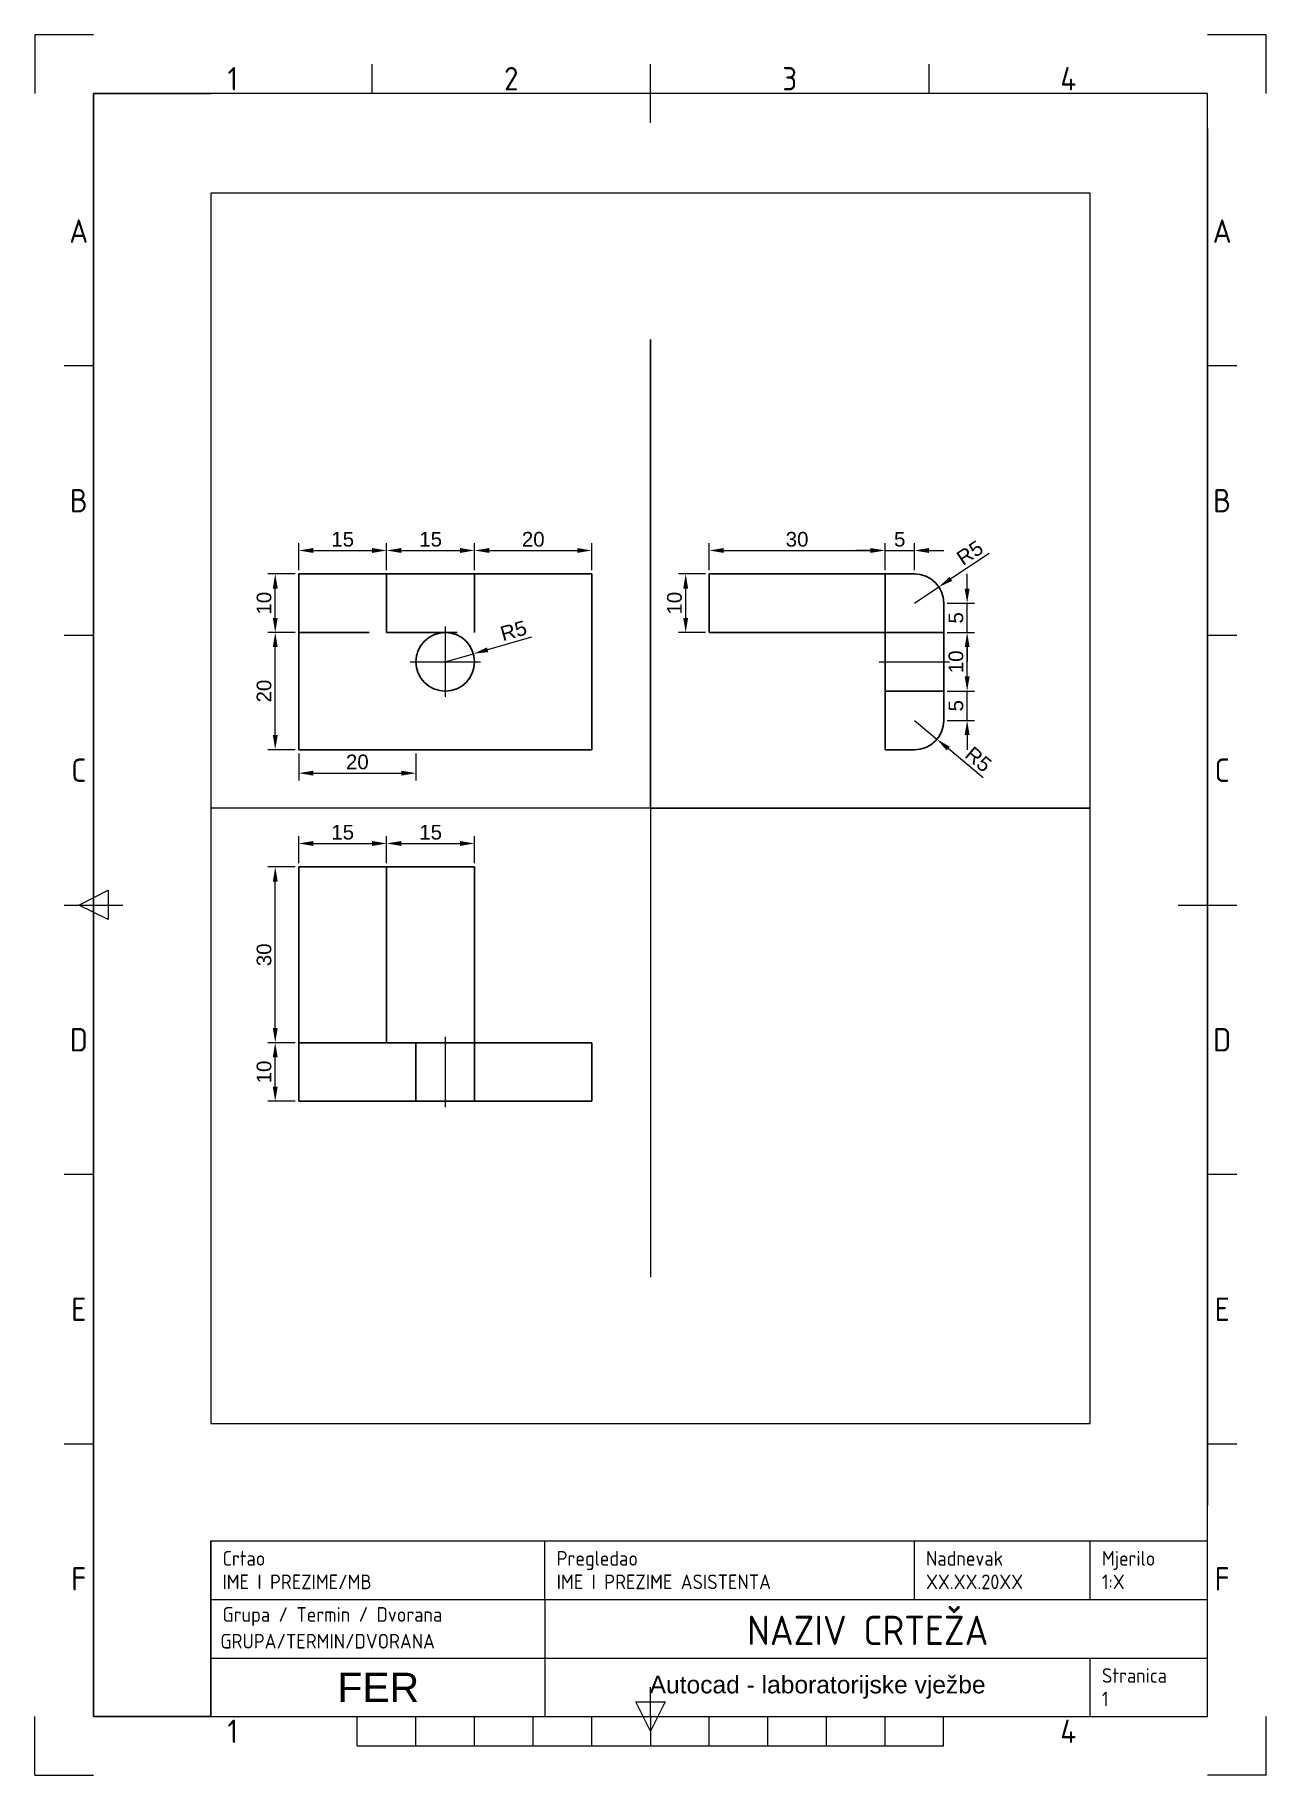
# Paper-space layout 'Layout3' of a CAD drawing. Header units: millimetres. Extents: x 0 to 210, y 0 to 297.
# The model-space entities are those that its viewports show. They can reach past a viewport. Long polylines and large blocks are cut down to what shows.
import ezdxf
from ezdxf.enums import TextEntityAlignment as Align

# ---------------------------------------------------------------- set-up
doc = ezdxf.new("R2010")
doc.units = ezdxf.units.MM
doc.linetypes.add('ACAD_ISO02W100', pattern=[15, 12, -3])
doc.linetypes.add('ACAD_ISO04W100', pattern=[30, 24, -3, 0, -3])
doc.layers.get('Defpoints').update_dxf_attribs({"lineweight": 0})
for name, color, linetype, lineweight in [('FRAME 050', 7, 'Continuous', 0), ('FRAME 070', 7, 'Continuous', 0), ('FRAME 200', 8, 'Continuous', 0), ('kote', 250, 'Continuous', 15), ('nevidljive', 250, 'ACAD_ISO02W100', 30), ('pomocne', 3, 'Continuous', 15), ('sastavnica', 3, 'Continuous', 15), ('simetrale', 1, 'ACAD_ISO04W100', 15), ('TEKST SASTAVNICE', 7, 'Continuous', 0), ('vidljive', 250, 'Continuous', 30)]:
    doc.layers.add(name, color=color, linetype=linetype, lineweight=lineweight)
doc.layers.add('Viewport', color=7, linetype='Continuous', lineweight=0, plot=False)
doc.styles.add('ISO Proportional', font='')
doc.styles.get("Standard").update_dxf_attribs({"font": 'arial.ttf'})
doc.styles.get('ISO Proportional').set_extended_font_data('isocp.shx')
doc.dimstyles.new('ISO-25', dxfattribs={"dimtxt": 2.5, "dimasz": 2.5, "dimexe": 1.25, "dimexo": 0.625, "dimtad": 1, "dimtxsty": 'Standard', "dimcen": 2.5, "dimadec": 0, "dimazin": 0, "dimtfac": 1, "dimtmove": 0, "dimatfit": 3, "dimfxl": 1, "dimarcsym": 0})

# ---------------------------------------------------------------- blocks, each defined once
blk = doc.blocks.new('ISO_A4_FER_AutoCAD[2]')
at = {"layer": 'FRAME 050'}
for p, q in [((2.264, 11.299), (2.264, 11.496)), ((4.134, 11.102), (4.134, 11.496)), ((6.004, 11.299), (6.004, 11.496)), ((0.394, 9.468), (0.197, 9.468)), ((8.071, 9.468), (7.874, 9.468)), ((0.394, 7.657), (0.197, 7.657)), ((8.071, 7.657), (7.874, 7.657)), ((0.295, 5.846), (0.492, 5.945)), ((0.492, 5.945), (0.492, 5.748)), ((0.197, 5.846), (0.591, 5.846)), ((0.492, 5.748), (0.295, 5.846)), ((7.677, 5.846), (8.071, 5.846)), ((0.394, 4.035), (0.197, 4.035)), ((8.071, 4.035), (7.874, 4.035)), ((0.394, 2.224), (0.197, 2.224)), ((8.071, 2.224), (7.874, 2.224)), ((4.134, 0.394), (4.134, 0.591)), ((4.134, 0.295), (4.035, 0.492)), ((4.035, 0.492), (4.232, 0.492)), ((4.232, 0.492), (4.134, 0.295)), ((2.165, 0.197), (2.165, 0.394)), ((2.559, 0.197), (2.559, 0.394)), ((2.953, 0.197), (2.953, 0.394)), ((3.346, 0.197), (3.346, 0.394)), ((3.74, 0.197), (3.74, 0.394)), ((4.134, 0.394), (4.134, 0.197)), ((4.528, 0.197), (4.528, 0.394)), ((4.921, 0.197), (4.921, 0.394)), ((5.315, 0.197), (5.315, 0.394)), ((5.709, 0.197), (5.709, 0.394)), ((6.102, 0.197), (6.102, 0.394)), ((2.165, 0.197), (6.102, 0.197))]:
    blk.add_line(p, q, dxfattribs=at)
at = {"layer": 'FRAME 070'}
for p, q in [((0.394, 11.299), (0.394, 0.394)), ((7.874, 11.299), (0.394, 11.299)), ((7.874, 0.394), (7.874, 11.299)), ((1.181, 1.575), (7.874, 1.575)), ((1.181, 0.394), (1.181, 1.575)), ((3.425, 1.181), (3.425, 1.575)), ((5.906, 1.181), (5.906, 1.575)), ((7.087, 1.181), (7.087, 1.575)), ((1.181, 1.181), (7.874, 1.181)), ((3.426, 0.394), (3.426, 1.181)), ((1.186, 0.786), (7.874, 0.787)), ((7.087, 0.394), (7.087, 0.787)), ((0.394, 0.394), (7.874, 0.394))]:
    blk.add_line(p, q, dxfattribs=at)
at = {"layer": 'FRAME 200'}
for p, q in [((0, 11.693), (0, 11.299)), ((0.394, 11.693), (0, 11.693)), ((8.268, 11.693), (7.874, 11.693)), ((8.268, 11.299), (8.268, 11.693)), ((0, 0), (0, 0.394)), ((8.268, 0), (8.268, 0.394)), ((0, 0), (0.394, 0)), ((8.268, 0), (7.874, 0))]:
    blk.add_line(p, q, dxfattribs=at)
at = {"layer": 'Viewport'}
for p, q in [((0.394, 11.299), (1.181, 11.299)), ((0.394, 0.394), (0.394, 11.299)), ((7.874, 11.063), (7.874, 1.811)), ((1.181, 1.575), (1.181, 0.394)), ((1.181, 0.394), (0.394, 0.394))]:
    blk.add_line(p, q, dxfattribs=at)
at = {"layer": 'FRAME 050', "style": 'ISO Proportional'}
for s, p in [('1', (1.329, 11.398)), ('2', (3.199, 11.398)), ('3', (5.069, 11.398)), ('4', (6.939, 11.398)), ('A', (0.295, 10.374)), ('A', (7.972, 10.374)), ('B', (0.295, 8.563)), ('B', (7.972, 8.563)), ('C', (0.295, 6.752)), ('C', (7.972, 6.752)), ('D', (0.295, 4.941)), ('D', (7.972, 4.941)), ('E', (0.295, 3.13)), ('E', (7.972, 3.13)), ('F', (0.295, 1.319)), ('F', (7.972, 1.319)), ('1', (1.329, 0.295)), ('4', (6.939, 0.295))]:
    blk.add_text(s, height=0.157, dxfattribs=at).set_placement(p, align=Align.MIDDLE_CENTER)
at = {"layer": 'FRAME 070', "linetype": 'Continuous', "lineweight": 0, "attachment_point": 5}
for s, insert, char_height, width in [('FER', (2.306, 0.59), 0.1968, 2.2395), ('Autocad - laboratorijske vježbe', (5.256, 0.591), 0.11811, 3.661)]:
    blk.add_mtext(s, dxfattribs=dict(at, insert=insert, char_height=char_height, width=width))
at = {"layer": 'TEKST SASTAVNICE', "linetype": 'Continuous', "lineweight": 0, "char_height": 0.0984, "attachment_point": 1, "style": 'ISO Proportional'}
for s, insert, width in [('Crtao', (1.26, 1.506), 0.37495), ('Pregledao', (3.504, 1.506), 0.69366), ('Nadnevak', (5.984, 1.506), 0.67023), ('Mjerilo', (7.165, 1.506), 0.44057), ('Stranica', (7.165, 0.719), 0.57649)]:
    blk.add_mtext(s, dxfattribs=dict(at, insert=insert, width=width))
at = {"layer": 'TEKST SASTAVNICE', "linetype": 'Continuous', "lineweight": 0, "insert": (1.26, 1.129), "char_height": 0.09843, "width": 2.05903, "attachment_point": 1}
blk.add_mtext('{\\Fisocp|c238;Grupa / Termin / Dvorana}', dxfattribs=at)
at = {"layer": 'TEKST SASTAVNICE', "style": 'ISO Proportional'}
for tag, p in [('IME_I_PREZIME/MB', (1.26, 1.299)), ('IME_I_PREZIME_ASISTENTA', (3.504, 1.299)), ('NADNEVAK', (5.984, 1.299)), ('MJERILO', (7.165, 1.299)), ('GRUPA/TERMIN/DVORANA', (1.246, 0.9)), ('STR_BR', (7.165, 0.512))]:
    blk.add_attdef(tag, text='', height=0.0984, dxfattribs=at).set_placement(p, align=Align.MIDDLE_LEFT)
blk.add_attdef('NAZIV_CRTEZA', text='', height=0.197, dxfattribs=at).set_placement((5.593, 0.973), align=Align.MIDDLE_CENTER)
blk = doc.blocks.new('*D11')
at = {"layer": 'Defpoints', "color": 0, "transparency": 16777216}
for p in [(2166, 1280), (2170, 1280), (2170, 1260)]:
    blk.add_point(p, dxfattribs=at)
at = {"layer": 'kote', "color": 0, "lineweight": -2, "transparency": 16777216}
for p, q in [((2169.38, 1280), (2164.75, 1280)), ((2166, 1262.5), (2166, 1277.5)), ((2169.38, 1260), (2164.75, 1260))]:
    blk.add_line(p, q, dxfattribs=at)
at = {"layer": 'kote', "color": 0, "transparency": 16777216}
for points in [[(2165.58, 1277.5), (2166.42, 1277.5), (2166, 1280)], [(2165.58, 1262.5), (2166.42, 1262.5), (2166, 1260)]]:
    blk.add_solid(points, dxfattribs=at)
at = {"layer": 'kote', "color": 0, "transparency": 16777216, "insert": (2164.1, 1270), "char_height": 2.5, "attachment_point": 5, "rotation": 90}
blk.add_mtext('20', dxfattribs=at)
blk = doc.blocks.new('*D12')
at = {"layer": 'Defpoints', "color": 0, "transparency": 16777216}
for p in [(2166, 1290), (2170, 1290), (2170, 1280)]:
    blk.add_point(p, dxfattribs=at)
at = {"layer": 'kote', "color": 0, "lineweight": -2, "transparency": 16777216}
for p, q in [((2169.38, 1290), (2164.75, 1290)), ((2166, 1282.5), (2166, 1287.5)), ((2169.38, 1280), (2164.75, 1280))]:
    blk.add_line(p, q, dxfattribs=at)
at = {"layer": 'kote', "color": 0, "transparency": 16777216}
for points in [[(2165.58, 1287.5), (2166.42, 1287.5), (2166, 1290)], [(2165.58, 1282.5), (2166.42, 1282.5), (2166, 1280)]]:
    blk.add_solid(points, dxfattribs=at)
at = {"layer": 'kote', "color": 0, "transparency": 16777216, "insert": (2164.1, 1285), "char_height": 2.5, "attachment_point": 5, "rotation": 90}
blk.add_mtext('10', dxfattribs=at)
blk = doc.blocks.new('*D13')
at = {"layer": 'Defpoints', "color": 0, "transparency": 16777216}
for p in [(2185, 1294), (2170, 1290), (2185, 1290)]:
    blk.add_point(p, dxfattribs=at)
at = {"layer": 'kote', "color": 0, "lineweight": -2, "transparency": 16777216}
for p, q in [((2170, 1290.62), (2170, 1295.25)), ((2185, 1290.62), (2185, 1295.25)), ((2172.5, 1294), (2182.5, 1294))]:
    blk.add_line(p, q, dxfattribs=at)
at = {"layer": 'kote', "color": 0, "transparency": 16777216}
for points in [[(2172.5, 1294.42), (2172.5, 1293.58), (2170, 1294)], [(2182.5, 1294.42), (2182.5, 1293.58), (2185, 1294)]]:
    blk.add_solid(points, dxfattribs=at)
at = {"layer": 'kote', "color": 0, "transparency": 16777216, "insert": (2177.5, 1295.9), "char_height": 2.5, "attachment_point": 5}
blk.add_mtext('15', dxfattribs=at)
blk = doc.blocks.new('*D14')
at = {"layer": 'Defpoints', "color": 0, "transparency": 16777216}
for p in [(2200, 1294), (2185, 1290), (2200, 1290)]:
    blk.add_point(p, dxfattribs=at)
at = {"layer": 'kote', "color": 0, "lineweight": -2, "transparency": 16777216}
for p, q in [((2185, 1290.62), (2185, 1295.25)), ((2200, 1290.62), (2200, 1295.25)), ((2187.5, 1294), (2197.5, 1294))]:
    blk.add_line(p, q, dxfattribs=at)
at = {"layer": 'kote', "color": 0, "transparency": 16777216}
for points in [[(2187.5, 1294.42), (2187.5, 1293.58), (2185, 1294)], [(2197.5, 1294.42), (2197.5, 1293.58), (2200, 1294)]]:
    blk.add_solid(points, dxfattribs=at)
at = {"layer": 'kote', "color": 0, "transparency": 16777216, "insert": (2192.5, 1295.9), "char_height": 2.5, "attachment_point": 5}
blk.add_mtext('15', dxfattribs=at)
blk = doc.blocks.new('*D15')
at = {"layer": 'Defpoints', "color": 0, "transparency": 16777216}
for p in [(2220, 1294), (2200, 1290), (2220, 1290)]:
    blk.add_point(p, dxfattribs=at)
at = {"layer": 'kote', "color": 0, "lineweight": -2, "transparency": 16777216}
for p, q in [((2200, 1290.62), (2200, 1295.25)), ((2220, 1290.62), (2220, 1295.25)), ((2202.5, 1294), (2217.5, 1294))]:
    blk.add_line(p, q, dxfattribs=at)
at = {"layer": 'kote', "color": 0, "transparency": 16777216}
for points in [[(2202.5, 1294.42), (2202.5, 1293.58), (2200, 1294)], [(2217.5, 1294.42), (2217.5, 1293.58), (2220, 1294)]]:
    blk.add_solid(points, dxfattribs=at)
at = {"layer": 'kote', "color": 0, "transparency": 16777216, "insert": (2210, 1295.9), "char_height": 2.5, "attachment_point": 5}
blk.add_mtext('20', dxfattribs=at)
blk = doc.blocks.new('*D16')
at = {"layer": 'Defpoints', "color": 0, "transparency": 16777216}
for p in [(2195, 1275), (2199.81, 1276.37)]:
    blk.add_point(p, dxfattribs=at)
at = {"layer": 'kote', "color": 0, "lineweight": -2, "transparency": 16777216}
for p, q in [((2209.71, 1279.2), (2202.21, 1277.06)), ((2195, 1275), (2199.81, 1276.37))]:
    blk.add_line(p, q, dxfattribs=at)
at = {"layer": 'kote', "color": 0, "transparency": 16777216}
blk.add_solid([(2202.1, 1277.46), (2202.33, 1276.66), (2199.81, 1276.37)], dxfattribs=at)
at = {"layer": 'kote', "color": 0, "transparency": 16777216, "insert": (2206.64, 1280.3), "char_height": 2.5, "attachment_point": 5, "rotation": 15.9454}
blk.add_mtext('R5', dxfattribs=at)
blk = doc.blocks.new('*D17')
at = {"layer": 'Defpoints', "color": 0, "transparency": 16777216}
for p in [(2166, 1210), (2170, 1210), (2170, 1200)]:
    blk.add_point(p, dxfattribs=at)
at = {"layer": 'kote', "color": 0, "lineweight": -2, "transparency": 16777216}
for p, q in [((2169.38, 1210), (2164.75, 1210)), ((2166, 1202.5), (2166, 1207.5)), ((2169.38, 1200), (2164.75, 1200))]:
    blk.add_line(p, q, dxfattribs=at)
at = {"layer": 'kote', "color": 0, "transparency": 16777216}
for points in [[(2165.58, 1207.5), (2166.42, 1207.5), (2166, 1210)], [(2165.58, 1202.5), (2166.42, 1202.5), (2166, 1200)]]:
    blk.add_solid(points, dxfattribs=at)
at = {"layer": 'kote', "color": 0, "transparency": 16777216, "insert": (2164.1, 1205), "char_height": 2.5, "attachment_point": 5, "rotation": 90}
blk.add_mtext('10', dxfattribs=at)
blk = doc.blocks.new('*D18')
at = {"layer": 'Defpoints', "color": 0, "transparency": 16777216}
for p in [(2166, 1240), (2170, 1240), (2170, 1210)]:
    blk.add_point(p, dxfattribs=at)
at = {"layer": 'kote', "color": 0, "lineweight": -2, "transparency": 16777216}
for p, q in [((2169.38, 1240), (2164.75, 1240)), ((2166, 1212.5), (2166, 1237.5)), ((2169.38, 1210), (2164.75, 1210))]:
    blk.add_line(p, q, dxfattribs=at)
at = {"layer": 'kote', "color": 0, "transparency": 16777216}
for points in [[(2165.58, 1237.5), (2166.42, 1237.5), (2166, 1240)], [(2165.58, 1212.5), (2166.42, 1212.5), (2166, 1210)]]:
    blk.add_solid(points, dxfattribs=at)
at = {"layer": 'kote', "color": 0, "transparency": 16777216, "insert": (2164.1, 1225), "char_height": 2.5, "attachment_point": 5, "rotation": 90}
blk.add_mtext('30', dxfattribs=at)
blk = doc.blocks.new('*D19')
at = {"layer": 'Defpoints', "color": 0, "transparency": 16777216}
for p in [(2185, 1244), (2170, 1240), (2185, 1240)]:
    blk.add_point(p, dxfattribs=at)
at = {"layer": 'kote', "color": 0, "lineweight": -2, "transparency": 16777216}
for p, q in [((2170, 1240.62), (2170, 1245.25)), ((2185, 1240.62), (2185, 1245.25)), ((2172.5, 1244), (2182.5, 1244))]:
    blk.add_line(p, q, dxfattribs=at)
at = {"layer": 'kote', "color": 0, "transparency": 16777216}
for points in [[(2172.5, 1244.42), (2172.5, 1243.58), (2170, 1244)], [(2182.5, 1244.42), (2182.5, 1243.58), (2185, 1244)]]:
    blk.add_solid(points, dxfattribs=at)
at = {"layer": 'kote', "color": 0, "transparency": 16777216, "insert": (2177.5, 1245.9), "char_height": 2.5, "attachment_point": 5}
blk.add_mtext('15', dxfattribs=at)
blk = doc.blocks.new('*D20')
at = {"layer": 'Defpoints', "color": 0, "transparency": 16777216}
for p in [(2200, 1244), (2185, 1240), (2200, 1240)]:
    blk.add_point(p, dxfattribs=at)
at = {"layer": 'kote', "color": 0, "lineweight": -2, "transparency": 16777216}
for p, q in [((2185, 1240.62), (2185, 1245.25)), ((2200, 1240.62), (2200, 1245.25)), ((2187.5, 1244), (2197.5, 1244))]:
    blk.add_line(p, q, dxfattribs=at)
at = {"layer": 'kote', "color": 0, "transparency": 16777216}
for points in [[(2187.5, 1244.42), (2187.5, 1243.58), (2185, 1244)], [(2197.5, 1244.42), (2197.5, 1243.58), (2200, 1244)]]:
    blk.add_solid(points, dxfattribs=at)
at = {"layer": 'kote', "color": 0, "transparency": 16777216, "insert": (2192.5, 1245.9), "char_height": 2.5, "attachment_point": 5}
blk.add_mtext('15', dxfattribs=at)
blk = doc.blocks.new('*D21')
at = {"layer": 'Defpoints', "color": 0, "transparency": 16777216}
for p in [(2170, 1260), (2190, 1260), (2190, 1256)]:
    blk.add_point(p, dxfattribs=at)
at = {"layer": 'kote', "color": 0, "lineweight": -2, "transparency": 16777216}
for p, q in [((2170, 1259.38), (2170, 1254.75)), ((2190, 1259.38), (2190, 1254.75)), ((2172.5, 1256), (2187.5, 1256))]:
    blk.add_line(p, q, dxfattribs=at)
at = {"layer": 'kote', "color": 0, "transparency": 16777216}
for points in [[(2172.5, 1256.42), (2172.5, 1255.58), (2170, 1256)], [(2187.5, 1256.42), (2187.5, 1255.58), (2190, 1256)]]:
    blk.add_solid(points, dxfattribs=at)
at = {"layer": 'kote', "color": 0, "transparency": 16777216, "insert": (2180, 1257.9), "char_height": 2.5, "attachment_point": 5}
blk.add_mtext('20', dxfattribs=at)
blk = doc.blocks.new('*D22')
at = {"layer": 'Defpoints', "color": 0, "transparency": 16777216}
for p in [(2270, 1294), (2240, 1290), (2270, 1290)]:
    blk.add_point(p, dxfattribs=at)
at = {"layer": 'kote', "color": 0, "lineweight": -2, "transparency": 16777216}
for p, q in [((2240, 1290.62), (2240, 1295.25)), ((2270, 1290.62), (2270, 1295.25)), ((2242.5, 1294), (2267.5, 1294))]:
    blk.add_line(p, q, dxfattribs=at)
at = {"layer": 'kote', "color": 0, "transparency": 16777216}
for points in [[(2242.5, 1294.42), (2242.5, 1293.58), (2240, 1294)], [(2267.5, 1294.42), (2267.5, 1293.58), (2270, 1294)]]:
    blk.add_solid(points, dxfattribs=at)
at = {"layer": 'kote', "color": 0, "transparency": 16777216, "insert": (2255, 1295.9), "char_height": 2.5, "attachment_point": 5}
blk.add_mtext('30', dxfattribs=at)
blk = doc.blocks.new('*D23')
at = {"layer": 'Defpoints', "color": 0, "transparency": 16777216}
for p in [(2236, 1290), (2240, 1290), (2240, 1280)]:
    blk.add_point(p, dxfattribs=at)
at = {"layer": 'kote', "color": 0, "lineweight": -2, "transparency": 16777216}
for p, q in [((2239.38, 1290), (2234.75, 1290)), ((2236, 1282.5), (2236, 1287.5)), ((2239.38, 1280), (2234.75, 1280))]:
    blk.add_line(p, q, dxfattribs=at)
at = {"layer": 'kote', "color": 0, "transparency": 16777216}
for points in [[(2235.58, 1287.5), (2236.42, 1287.5), (2236, 1290)], [(2235.58, 1282.5), (2236.42, 1282.5), (2236, 1280)]]:
    blk.add_solid(points, dxfattribs=at)
at = {"layer": 'kote', "color": 0, "transparency": 16777216, "insert": (2234.1, 1285), "char_height": 2.5, "attachment_point": 5, "rotation": 90}
blk.add_mtext('10', dxfattribs=at)
blk = doc.blocks.new('*D24')
at = {"layer": 'Defpoints', "color": 0, "transparency": 16777216}
for p in [(2280, 1280), (2284, 1280), (2280, 1270)]:
    blk.add_point(p, dxfattribs=at)
at = {"layer": 'kote', "color": 0, "lineweight": -2, "transparency": 16777216}
for p, q in [((2280.62, 1280), (2285.25, 1280)), ((2284, 1272.5), (2284, 1277.5)), ((2280.62, 1270), (2285.25, 1270))]:
    blk.add_line(p, q, dxfattribs=at)
at = {"layer": 'kote', "color": 0, "transparency": 16777216}
for points in [[(2283.58, 1277.5), (2284.42, 1277.5), (2284, 1280)], [(2283.58, 1272.5), (2284.42, 1272.5), (2284, 1270)]]:
    blk.add_solid(points, dxfattribs=at)
at = {"layer": 'kote', "color": 0, "transparency": 16777216, "insert": (2282.1, 1275), "char_height": 2.5, "attachment_point": 5, "rotation": 90}
blk.add_mtext('10', dxfattribs=at)
blk = doc.blocks.new('*D25')
at = {"layer": 'Defpoints', "color": 0, "transparency": 16777216}
for p in [(2279.16, 1287.77), (2275, 1285)]:
    blk.add_point(p, dxfattribs=at)
at = {"layer": 'kote', "color": 0, "lineweight": -2, "transparency": 16777216}
for p, q in [((2287.73, 1293.49), (2281.24, 1289.16)), ((2275, 1285), (2279.16, 1287.77))]:
    blk.add_line(p, q, dxfattribs=at)
at = {"layer": 'kote', "color": 0, "transparency": 16777216}
blk.add_solid([(2281.01, 1289.51), (2281.47, 1288.81), (2279.16, 1287.77)], dxfattribs=at)
at = {"layer": 'kote', "color": 0, "transparency": 16777216, "insert": (2284.47, 1293.59), "char_height": 2.5, "attachment_point": 5, "rotation": 33.6901}
blk.add_mtext('R5', dxfattribs=at)
blk = doc.blocks.new('*D26')
at = {"layer": 'Defpoints', "color": 0, "transparency": 16777216}
for p in [(2275, 1265), (2278.84, 1261.8)]:
    blk.add_point(p, dxfattribs=at)
at = {"layer": 'kote', "color": 0, "lineweight": -2, "transparency": 16777216}
for p, q in [((2275, 1265), (2278.84, 1261.8)), ((2286.75, 1255.21), (2280.76, 1260.2))]:
    blk.add_line(p, q, dxfattribs=at)
at = {"layer": 'kote', "color": 0, "transparency": 16777216}
blk.add_solid([(2281.03, 1260.52), (2280.49, 1259.88), (2278.84, 1261.8)], dxfattribs=at)
at = {"layer": 'kote', "color": 0, "transparency": 16777216, "insert": (2285.93, 1258.36), "char_height": 2.5, "attachment_point": 5, "rotation": 320.1944}
blk.add_mtext('R5', dxfattribs=at)
blk = doc.blocks.new('*D27')
at = {"layer": 'Defpoints', "color": 0, "transparency": 16777216}
for p in [(2280, 1285), (2284, 1285), (2280, 1280)]:
    blk.add_point(p, dxfattribs=at)
at = {"layer": 'kote', "color": 0, "lineweight": -2, "transparency": 16777216}
for p, q in [((2284, 1287.5), (2284, 1290)), ((2280.62, 1285), (2285.25, 1285)), ((2284, 1280), (2284, 1285)), ((2280.62, 1280), (2285.25, 1280)), ((2284, 1277.5), (2284, 1275))]:
    blk.add_line(p, q, dxfattribs=at)
at = {"layer": 'kote', "color": 0, "transparency": 16777216}
for points in [[(2283.58, 1287.5), (2284.42, 1287.5), (2284, 1285)], [(2283.58, 1277.5), (2284.42, 1277.5), (2284, 1280)]]:
    blk.add_solid(points, dxfattribs=at)
at = {"layer": 'kote', "color": 0, "transparency": 16777216, "insert": (2282.1, 1282.5), "char_height": 2.5, "attachment_point": 5, "rotation": 90}
blk.add_mtext('5', dxfattribs=at)
blk = doc.blocks.new('*D28')
at = {"layer": 'Defpoints', "color": 0, "transparency": 16777216}
for p in [(2280, 1270), (2284, 1270), (2280, 1265)]:
    blk.add_point(p, dxfattribs=at)
at = {"layer": 'kote', "color": 0, "lineweight": -2, "transparency": 16777216}
for p, q in [((2284, 1272.5), (2284, 1275)), ((2280.62, 1270), (2285.25, 1270)), ((2284, 1265), (2284, 1270)), ((2280.62, 1265), (2285.25, 1265)), ((2284, 1262.5), (2284, 1260))]:
    blk.add_line(p, q, dxfattribs=at)
at = {"layer": 'kote', "color": 0, "transparency": 16777216}
for points in [[(2283.58, 1272.5), (2284.42, 1272.5), (2284, 1270)], [(2283.58, 1262.5), (2284.42, 1262.5), (2284, 1265)]]:
    blk.add_solid(points, dxfattribs=at)
at = {"layer": 'kote', "color": 0, "transparency": 16777216, "insert": (2282.1, 1267.5), "char_height": 2.5, "attachment_point": 5, "rotation": 90}
blk.add_mtext('5', dxfattribs=at)
blk = doc.blocks.new('*D29')
at = {"layer": 'Defpoints', "color": 0, "transparency": 16777216}
for p in [(2275, 1294), (2270, 1290), (2275, 1290)]:
    blk.add_point(p, dxfattribs=at)
at = {"layer": 'kote', "color": 0, "lineweight": -2, "transparency": 16777216}
for p, q in [((2270, 1290.62), (2270, 1295.25)), ((2275, 1290.62), (2275, 1295.25)), ((2267.5, 1294), (2265, 1294)), ((2270, 1294), (2275, 1294)), ((2277.5, 1294), (2280, 1294))]:
    blk.add_line(p, q, dxfattribs=at)
at = {"layer": 'kote', "color": 0, "transparency": 16777216}
for points in [[(2267.5, 1294.42), (2267.5, 1293.58), (2270, 1294)], [(2277.5, 1294.42), (2277.5, 1293.58), (2275, 1294)]]:
    blk.add_solid(points, dxfattribs=at)
at = {"layer": 'kote', "color": 0, "transparency": 16777216, "insert": (2272.5, 1295.9), "char_height": 2.5, "attachment_point": 5}
blk.add_mtext('5', dxfattribs=at)

msp = doc.modelspace()

# ---------------------------------------------------------------- linework, layer by layer
at = {"layer": 'nevidljive'}
for p, q in [((2185, 1280), (2185, 1290)), ((2200, 1280), (2200, 1290)), ((2170, 1280), (2185, 1280)), ((2185, 1280), (2200, 1280)), ((2270, 1280), (2280, 1280)), ((2270, 1270), (2280, 1270)), ((2190, 1210), (2190, 1200)), ((2200, 1210), (2200, 1200))]:
    msp.add_line(p, q, dxfattribs=at)
at = {"layer": 'pomocne'}
for p, q in [((2230, 1250), (2230, 1330)), ((2230, 1330), (2230, 1170)), ((2310, 1250), (2150, 1250)), ((2230, 1250), (2310, 1250))]:
    msp.add_line(p, q, dxfattribs=at)
at = {"layer": 'simetrale'}
for p, q in [((2195, 1281), (2195, 1269)), ((2189, 1275), (2201, 1275)), ((2269, 1275), (2281, 1275)), ((2195, 1211), (2195, 1199))]:
    msp.add_line(p, q, dxfattribs=at)
at = {"layer": 'vidljive'}
for p, q in [((2170, 1260), (2170, 1290)), ((2170, 1290), (2220, 1290)), ((2220, 1290), (2220, 1260)), ((2240, 1290), (2240, 1280)), ((2275, 1290), (2240, 1290)), ((2270, 1280), (2270, 1290)), ((2280, 1265), (2280, 1285)), ((2240, 1280), (2270, 1280)), ((2270, 1280), (2270, 1260)), ((2220, 1260), (2170, 1260)), ((2270, 1260), (2275, 1260)), ((2180, 1240), (2170, 1240)), ((2170, 1240), (2170, 1200)), ((2200, 1240), (2180, 1240)), ((2185, 1210), (2185, 1240)), ((2200, 1210), (2200, 1240)), ((2200, 1210), (2170, 1210)), ((2220, 1210), (2200, 1210)), ((2220, 1200), (2220, 1210)), ((2170, 1200), (2220, 1200))]:
    msp.add_line(p, q, dxfattribs=at)
msp.add_circle((2195, 1275), 5, dxfattribs=at)
for centre, start, end in [((2275, 1285), 0, 90), ((2275, 1265), 270, 0)]:
    msp.add_arc(centre, 5, start, end, dxfattribs=at)

# ---------------------------------------------------------------- dimensions: what is measured, and where the dimension line sits
at = {"layer": 'kote'}
for base, p1, p2, picture, middle in [((2185, 1294), (2170, 1290), (2185, 1290), '*D13', (2177.5, 1295.901432)), ((2200, 1294), (2185, 1290), (2200, 1290), '*D14', (2192.5, 1295.901432)), ((2220, 1294), (2200, 1290), (2220, 1290), '*D15', (2210, 1295.901432)), ((2270, 1294), (2240, 1290), (2270, 1290), '*D22', (2255, 1295.902285)), ((2275, 1294), (2270, 1290), (2275, 1290), '*D29', (2272.5, 1295.896317)), ((2190, 1256), (2170, 1260), (2190, 1260), '*D21', (2180, 1257.901432)), ((2185, 1244), (2170, 1240), (2185, 1240), '*D19', (2177.5, 1245.901432)), ((2200, 1244), (2185, 1240), (2200, 1240), '*D20', (2192.5, 1245.901432))]:
    dim = msp.add_linear_dim(base=base, p1=p1, p2=p2, dimstyle='ISO-25', dxfattribs=at)
    dim.commit()
    dim.dimension.update_dxf_attribs({"geometry": picture, "text_midpoint": middle})
for center, mpoint, picture, middle in [((2275, 1285), (2279.160251, 1287.773501), '*D25', (2284.473606, 1293.594826)), ((2195, 1275), (2199.80762, 1276.373606), '*D16', (2206.642385, 1280.298595)), ((2275, 1265), (2278.841106, 1261.799078), '*D26', (2285.932044, 1258.358414))]:
    dim = msp.add_radius_dim(center=center, mpoint=mpoint, dimstyle='ISO-25', dxfattribs=at)
    dim.commit()
    dim.dimension.update_dxf_attribs({"geometry": picture, "text_midpoint": middle})
for base, p1, p2, picture, middle in [((2166, 1290), (2170, 1280), (2170, 1290), '*D12', (2164.098568, 1285)), ((2236, 1290), (2240, 1280), (2240, 1290), '*D23', (2234.098568, 1285)), ((2284, 1285), (2280, 1280), (2280, 1285), '*D27', (2282.103683, 1282.5)), ((2166, 1280), (2170, 1260), (2170, 1280), '*D11', (2164.098568, 1270)), ((2284, 1280), (2280, 1270), (2280, 1280), '*D24', (2282.098568, 1275)), ((2284, 1270), (2280, 1265), (2280, 1270), '*D28', (2282.103683, 1267.5)), ((2166, 1240), (2170, 1210), (2170, 1240), '*D18', (2164.097715, 1225)), ((2166, 1210), (2170, 1200), (2170, 1210), '*D17', (2164.098568, 1205))]:
    dim = msp.add_linear_dim(base=base, p1=p1, p2=p2, angle=90, dimstyle='ISO-25', dxfattribs=at)
    dim.commit()
    dim.dimension.update_dxf_attribs({"geometry": picture, "text_midpoint": middle})

psp = doc.layouts.new('Layout3')

# ---------------------------------------------------------------- block references
at = {"layer": 'sastavnica', "xscale": 25.4, "yscale": 25.4, "zscale": 25.4}
psp.add_blockref('ISO_A4_FER_AutoCAD[2]', (0, 0), dxfattribs=at).add_auto_attribs({'IME_I_PREZIME/MB': 'IME I PREZIME/MB', 'IME_I_PREZIME_ASISTENTA': 'IME I PREZIME ASISTENTA', 'NADNEVAK': 'XX.XX.20XX', 'NAZIV_CRTEZA': 'NAZIV CRTEŽA', 'MJERILO': '1:X', 'STR_BR': '1', 'GRUPA/TERMIN/DVORANA': 'GRUPA/TERMIN/DVORANA'})

# ---------------------------------------------------------------- viewports
at = {"layer": 'Viewport'}
psp.add_viewport(center=(105, 165), size=(150, 210), view_center_point=(2230, 1250), view_height=210, dxfattribs=at)

doc.saveas('drawing.dxf')
